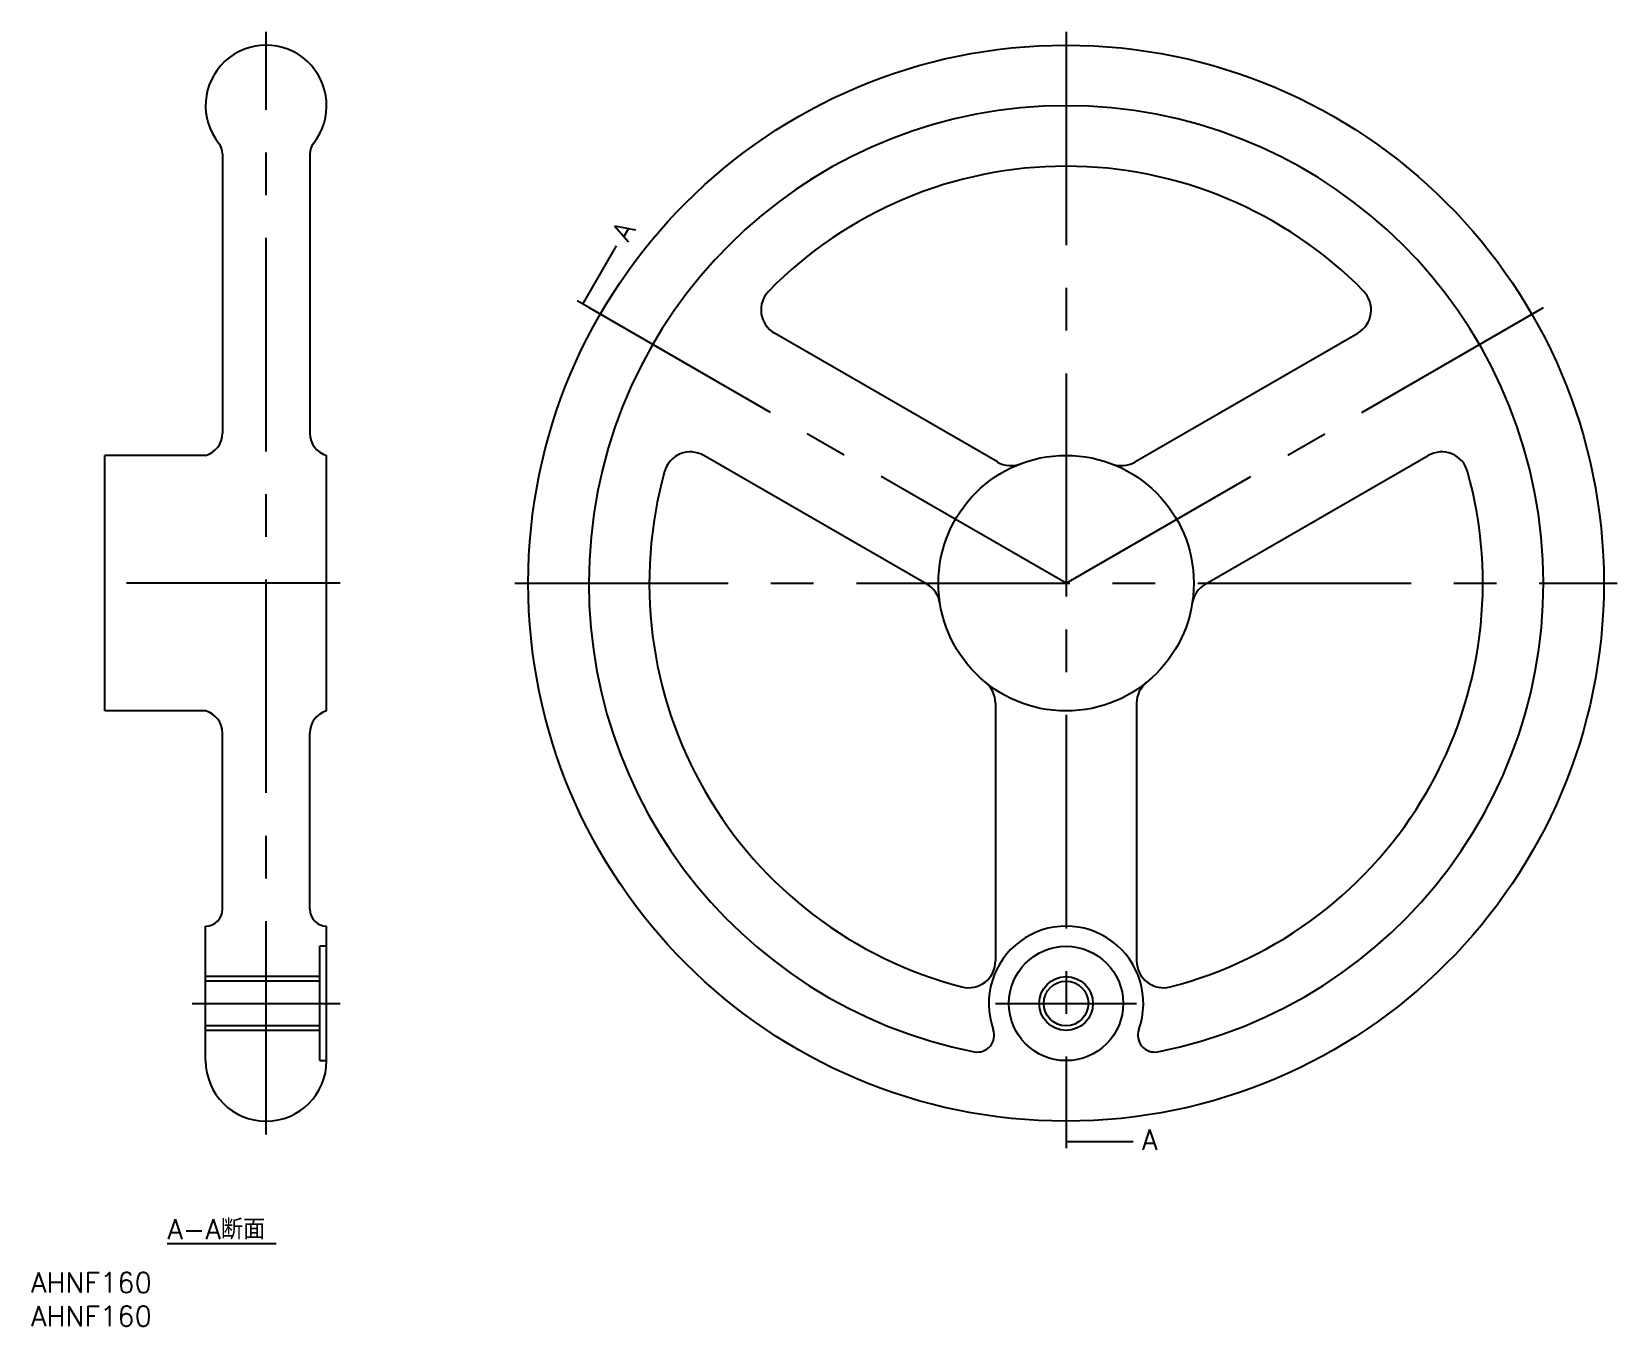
# Model space of a CAD drawing. Extents: x -154 to 82, y -110 to 82.
import ezdxf

# ---------------------------------------------------------------- set-up
doc = ezdxf.new("R2010")
doc.units = 0
doc.linetypes.add('CENTER', pattern=[50.8, 31.75, -6.35, 6.35, -6.35])
doc.layers.get('0').update_dxf_attribs({"linetype": 'CONTINUOUS'})
doc.layers.add('CENTER', color=1, linetype='CONTINUOUS')
doc.styles.get("Standard").update_dxf_attribs({"font": 'txt.shx', "height": 3, "bigfont": 'bigfont.shx'})

# ---------------------------------------------------------------- blocks, each defined once
blk = doc.blocks.new('*U2')
at = {"color": 7, "linetype": 'CONTINUOUS'}
blk.add_line((-133.71, -98.17), (-117.51, -98.17), dxfattribs=at)
at = {"color": 137, "linetype": 'CONTINUOUS'}
blk.add_text('A-A断面', height=3, dxfattribs=at).set_placement((-133.71, -97.57))

msp = doc.modelspace()

# ---------------------------------------------------------------- linework, layer by layer
at = {"color": 7, "linetype": 'CONTINUOUS'}
for p, q in [((-125.5, 63.84), (-125.5, 22.29)), ((-112.5, 63.84), (-112.5, 22.29)), ((-10.21, 18.02), (-43.38, 37.17)), ((10.21, 18.02), (43.38, 37.17)), ((-143, -19), (-143, 19)), ((-128, 19), (-143, 19)), ((-110, -19), (-110, 19)), ((-20.71, -0.17), (-53.88, 18.99)), ((20.71, -0.17), (53.88, 18.99)), ((-10.5, -17.85), (-10.5, -56.16)), ((10.5, -17.85), (10.5, -56.16)), ((-128, -19), (-143, -19)), ((-125.5, -48.5), (-125.5, -22.29)), ((-112.5, -48.5), (-112.5, -22.29)), ((-128, -71), (-128, -51)), ((-128, -51), (-128, -51)), ((-110, -71), (-110, -51)), ((-110, -51), (-110, -51)), ((-110, -54), (-111, -54)), ((-111, -71), (-111, -54)), ((-111, -59.18), (-128, -59.18)), ((-111, -65.82), (-128, -65.82)), ((-111, -71), (-110, -71))]:
    msp.add_line(p, q, dxfattribs=at)
at = {"color": 3, "linetype": 'CONTINUOUS'}
for p, q in [((-111, -58.5), (-128, -58.5)), ((-111, -66.5), (-128, -66.5))]:
    msp.add_line(p, q, dxfattribs=at)
at = {"color": 7}
for points in [[(-71.88, 41.5, 0), (-66.88, 50.16, 0)], [(0, -83, 0), (10, -83, 0)]]:
    msp.add_polyline3d(points, dxfattribs=at)
at = {"color": 7, "linetype": 'CONTINUOUS'}
for centre, radius in [((0, 0), 80), ((0, 0), 19), ((0, -62.5), 8.5), ((0, -62.5), 8.5), ((0, -62.5), 3.32)]:
    msp.add_circle(centre, radius, dxfattribs=at)
at = {"color": 3, "linetype": 'CONTINUOUS'}
msp.add_circle((0, -62.5), 4, dxfattribs=at)
at = {"color": 7, "linetype": 'CONTINUOUS'}
for centre, radius, start, end in [((-119, 71), 9, 321.5, 218.5), ((0, 0), 71, 281.0937, 258.9063), ((-128, 63.84), 2.5, 0, 38.5), ((-110, 63.84), 2.5, 141.5, 180), ((0, 0), 62, 44.4775, 135.5225), ((-41.38, 40.64), 4, 135.5225, 240), ((41.38, 40.64), 4, 300, 44.4775), ((-128.96, 22.32), 3.46, 286.101, 359.4968), ((-109.04, 22.32), 3.46, 180.5032, 253.899), ((-55.88, 15.52), 4, 60, 164.4775), ((55.88, 15.52), 4, 15.5225, 120), ((0, 0), 62, 164.4775, 255.5225), ((-8.21, 21.48), 4, 240, 290.9178), ((8.21, 21.48), 4, 249.0822, 300), ((0, 0), 62, 284.4775, 15.5225), ((-22.71, -3.63), 4, 9.0822, 60), ((22.71, -3.63), 4, 120, 170.9178), ((-14.5, -17.85), 4, 0, 50.9178), ((14.5, -17.85), 4, 129.0822, 180), ((-128.96, -22.32), 3.46, 0.5032, 73.899), ((-109.04, -22.32), 3.46, 106.101, 179.4968), ((-128, -48.5), 2.5, 270, 0), ((-110, -48.5), 2.5, 180, 270), ((0, -62.5), 11.5, 340.2971, 199.7029), ((-14.5, -56.16), 4, 255.5225, 0), ((14.5, -56.16), 4, 180, 284.4775), ((-13.18, -67.22), 2.5, 258.9063, 19.7029), ((13.18, -67.22), 2.5, 160.2971, 281.0937), ((-119, -71), 9, 180, 0)]:
    msp.add_arc(centre, radius, start, end, dxfattribs=at)
at = {"layer": 'CENTER', "color": 1, "linetype": 'CENTER'}
for p, q in [((-119, -82), (-119, 82)), ((0, 82), (0, -82)), ((-71.01, 41), (-72.75, 42)), ((0, 0), (-71.01, 41)), ((0, 0), (71.01, 41)), ((-108, 0), (-145, 0)), ((-82, 0), (82, 0)), ((0, 0), (-1.73, 1)), ((0, 0), (0, -2)), ((-130, -62.5), (-108, -62.5)), ((-10.5, -62.5), (10.5, -62.5)), ((0, -82), (0, -84))]:
    msp.add_line(p, q, dxfattribs=at)

# ---------------------------------------------------------------- block references
at = {"color": 7, "linetype": 'CONTINUOUS'}
msp.add_blockref('*U2', (0, 0), dxfattribs=at)

# ---------------------------------------------------------------- texts
at = {"color": 137, "linetype": 'CONTINUOUS'}
msp.add_text('A', height=3, rotation=60, dxfattribs=at).set_placement((-65.15, 50.63))
msp.add_text('A', height=3, dxfattribs=at).set_placement((11.27, -84.26))
at = {"color": 7, "linetype": 'CONTINUOUS'}
for p in [(-154, -105.5), (-154, -110.5)]:
    msp.add_text('AHNF160', height=3, dxfattribs=at).set_placement(p)

doc.saveas('drawing.dxf')
